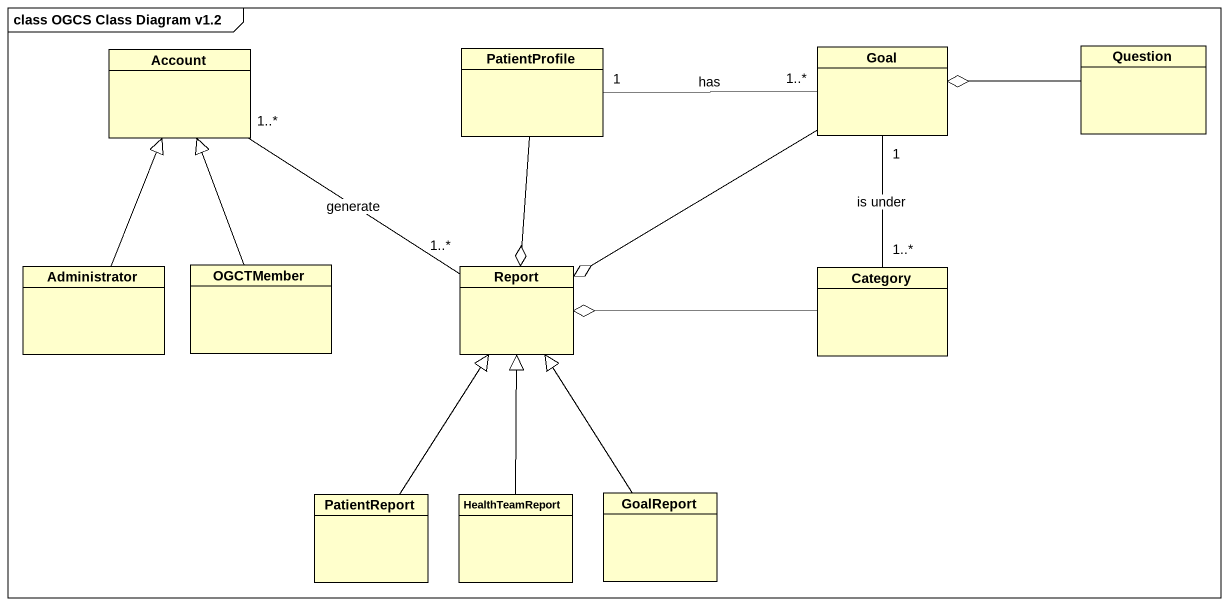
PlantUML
@startuml
mainframe class OGCS Class Diagram v1.2
hide circle
hide empty members
class Account
class PatientProfile
class Goal
class Question
class Administrator
class OGCTMember
class Report
class Category
class PatientReport
class HealthTeamReport
class GoalReport
Account "1..*" -- "1..*" Report : generate
PatientProfile "1" -right- "1..*" Goal : has
PatientProfile --o Report
Goal -left-o Report
Goal "1" -- "1..*" Category : is under
Question -left-o Goal
Administrator -up-|> Account
OGCTMember -up-|> Account
Category -left-o Report
PatientReport -up-|> Report
HealthTeamReport -up-|> Report
GoalReport -up-|> Report
@enduml
